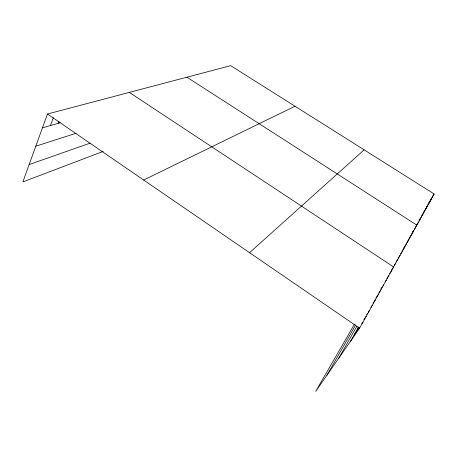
<?xml version="1.0" encoding="UTF-8"?>
<svg xmlns="http://www.w3.org/2000/svg" width="457" height="457" viewBox="0 0 457 457"><rect width="100%" height="100%" fill="white"/><g stroke="black" fill="none" stroke-linecap="round" stroke-linejoin="round"><path stroke-width="0.69" d="M354.535 324.047L315.707 391.346L359.608 328.2L434.15 193.991L230.665 65.654L47.459 114.016L22.85 181.92L103.219 151.393M50.459 125.538L53.326 117.74M58.228 123.293L58.942 121.373M350.628 341.122L358.482 327.098M338.757 358.191L356.877 326.207M326.892 375.26L355.706 324.898M432.642 196.213L434.15 193.991M430.591 199.64L432.876 196.282M428.883 202.577L431.579 198.624M427.923 204.433L430.248 201.011M426.541 206.907L427.324 205.759M428.112 204.605L428.894 203.456M425.13 209.437L427.506 205.958M423.291 212.614L426.084 208.512M421.977 215.018L422.736 213.905M423.496 212.796L424.633 211.128M421.617 216.047L423.148 213.802M419.303 219.937L421.628 216.538M418.898 221.057L420.074 219.343M416.504 225.101L418.475 222.211M415.247 227.483L416.847 225.152L186.896 77.204M412.351 232.287L413.556 230.517M414.368 229.34L415.173 228.163M411.534 234.058L413.459 231.248M409.758 237.252L411.7 234.412M407.93 240.531L409.895 237.663M406.062 243.889L408.044 240.993M403.737 247.923L406.147 244.409M402.274 250.722L404.199 247.917M400.64 253.784L402.194 251.521M398.178 258.085L400.138 255.223M396.436 261.341L398.03 259.028M394.248 265.277L395.853 262.941M391.301 270.327L393.62 266.962L129.348 92.394M389.69 273.497L391.249 271.23M386.833 278.496L388.81 275.628M385.091 281.9L386.291 280.158M380.858 288.938L382.075 287.179M382.886 286.002L383.697 284.831M378.676 293.046L381.018 289.647M375.883 298.061L378.253 294.622M372.998 303.237L375.403 299.763M370.827 307.418L372.455 305.07M366.657 314.525L367.439 313.393M368.228 312.262L369.405 310.56M357.505 328.846L358.699 327.126M363.863 319.677L366.251 316.238M354.124 334.878L359.362 327.338M361.778 323.859L362.984 322.116M249.551 252.687L364.143 149.839M143.658 180.024L295.022 106.241M29.145 164.554L90.183 143.115M35.8 146.177L76.033 133.295M42.444 127.846L60.278 122.705M47.459 114.016L359.608 328.2"/></g></svg>
